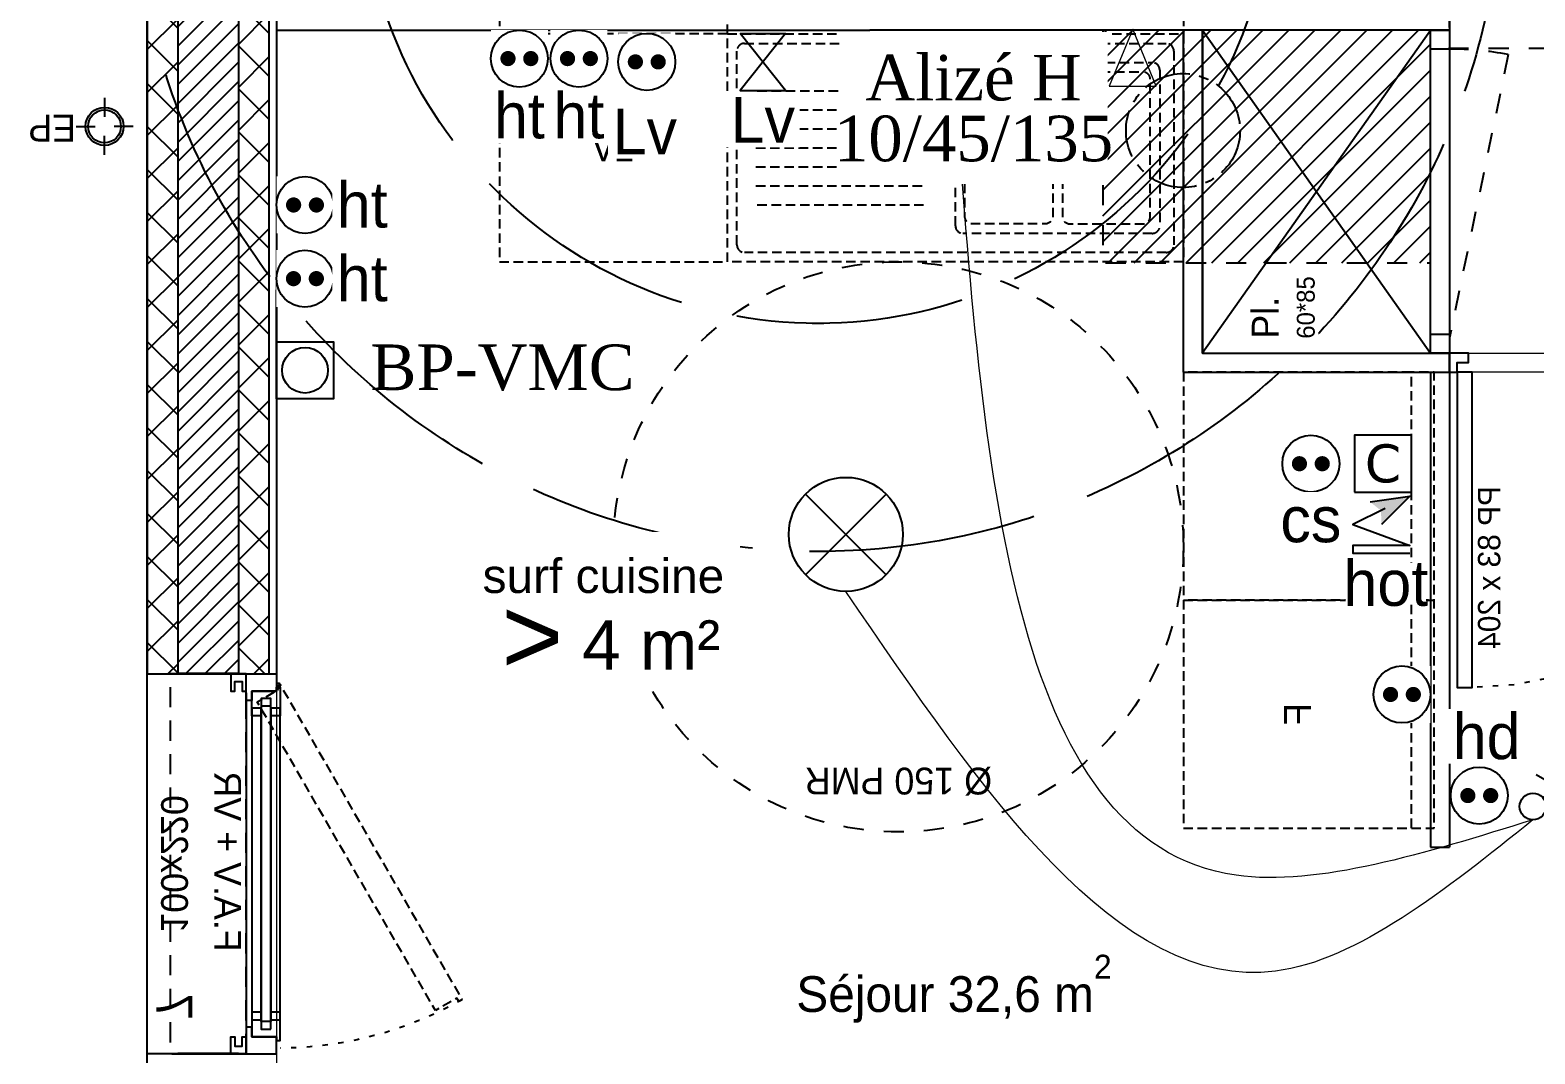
# Model space of a CAD drawing. Header units: centimetres. Extents: x -58072 to 12532, y -30603 to 6224.
# Drawn here: x 10789.5 to 11185.5, y 2738.3 to 3007.7 of the extents above; entities that cross this region are included whole.
import ezdxf

# ---------------------------------------------------------------- set-up
doc = ezdxf.new("R2010")
doc.units = ezdxf.units.CM
for name, pattern in [('ACAD_ISO02W100', [15, 12, -3]), ('prelem_euev', [2, 1.25, -0.25, 0.25, -0.25]), ('Style de ligne -1', [0.41664, 0.20828, -0.20836]), ('Style de ligne -13', [0.147638, 0.098425, -0.049213]), ('Style de ligne -14', [0.147638, 0.098425, -0.049213]), ('Style de ligne -17', [0.347222, 0.20828, -0.138942]), ('Style de ligne -18', [0.164042, 0.054681, -0.109361]), ('Style de ligne -5', [0.20828, 0.069425, -0.138855]), ('VW-01', [0.41656, 0.20828, -0.20828])]:
    doc.linetypes.add(name, pattern=pattern)
for name, color, linetype in [('B Aménagement intérieur', 252, 'Continuous'), ('B Faux plafonds', 252, 'Continuous'), ('B Faux plafonds_Hatch', 9, 'Continuous'), ('B GÈnÈral_Hatch', 252, 'Continuous'), ('B Général', 252, 'Continuous'), ('C ANNOTATIONS-PMR', 252, 'Style de ligne -5'), ('C ANNOTATIONS-prestations', 252, 'Continuous'), ('C ANNOTATIONS-texte', 252, 'Continuous'), ('D SURFACES-shab', 252, 'Continuous'), ('F REMPLISSAGE-vert foncé', 252, 'Continuous'), ('prlm-EAU-EF', 161, 'Continuous'), ('prlm-EAU-EUEV', 25, 'Continuous'), ('prlm-MOD', 7, 'Continuous'), ('prlm-VMC', 93, 'Continuous')]:
    doc.layers.add(name, color=color, linetype=linetype)
doc.layers.add('prlm-ELEC-CFO', color=1, linetype='Continuous', lineweight=25)
doc.layers.add('prlm-ZEROPLOT', color=254, linetype='Continuous', plot=False)
doc.layers.get('prlm-EAU-EUEV').off()
doc.styles.add('Eurostile', font='Eurosti.TTF')
doc.styles.add('Eurostile (bold)', font='Eurostib.TTF')
doc.styles.add('Eurostile (italic)', font='Eurostib.TTF')
doc.styles.add('prlm-elec-cfo', font='comic.ttf', dxfattribs={"height": 12})
doc.styles.add('prlm-sejc', font='arial.ttf', dxfattribs={"height": 20})
doc.styles.add('prlm-vmc', font='pala.ttf', dxfattribs={"height": 14})
doc.styles.get("Standard").update_dxf_attribs({"font": 'isocp.shx', "height": 12})
pattern_1 = [(-45, (0, 0), (5.656854, 5.656854), []), (45, (0, 0), (5.656854, -5.656854), [])]

# ---------------------------------------------------------------- blocks, each defined once
blk = doc.blocks.new('B 60.Lave Vaisselle')
at = {"layer": 'B Général', "linetype": 'Style de ligne -13', "ltscale": 25.4, "flags": 128}
blk.add_lwpolyline([(-30, 30), (-30, 36), (30, 36), (30, 30)], dxfattribs=at)
blk.add_lwpolyline([(-30, 30), (30, 30), (30, -30), (-30, -30)], close=True, dxfattribs=at)
at = {"layer": 'B Général', "insert": (0, 0), "char_height": 7.056, "attachment_point": 5, "line_spacing_factor": 0.894578, "style": 'Eurostile'}
blk.add_mtext('LV', dxfattribs=at)
blk = doc.blocks.new('B 60.Evier 120.60 T3 et +')
at = {"layer": 'B Général', "linetype": 'Style de ligne -13', "ltscale": 25.4}
for p, q in [((-55.5, -2.5), (55.5, -2.5)), ((-57.5, -55.5), (-57.5, -4.5)), ((2, -7.53), (51.79, -7.53)), ((57.5, -4.5), (57.5, -55.5)), ((0, -50.5), (0, -9.53)), ((18.98, -10), (18.98, -10)), ((53.79, -9.53), (53.79, -50.5)), ((-52.12, -15), (-7.88, -15)), ((-52.5, -20), (-7.5, -20)), ((-52.5, -25), (-7.5, -25)), ((-52.5, -30), (-7.5, -30)), ((-52.5, -35), (-7.5, -35)), ((-52.5, -40), (-7.5, -40)), ((25.65, -43.33), (25.65, -43.33)), ((-52.12, -45), (-7.88, -45)), ((9.17, -50), (9.17, -50)), ((51.79, -52.5), (2, -52.5)), ((55.5, -57.5), (-55.5, -57.5))]:
    blk.add_line(p, q, dxfattribs=at)
at = {"layer": 'B Général', "linetype": 'Style de ligne -13', "ltscale": 25.4, "flags": 128}
blk.add_lwpolyline([(-60, 0), (-60, 6), (60, 6), (60, 0)], dxfattribs=at)
blk.add_lwpolyline([(-60, 0), (60, 0), (60, -60), (-60, -60)], close=True, dxfattribs=at)
for points in [[(25.65, -12), (25.65, -48, -0.414212), (23.65, -50), (4.5, -50, -0.198914), (3.09, -49.41, -0.198914), (2.5, -48), (2.5, -12, -0.414214), (4.5, -10)], [(25.65, -12, 0.414212), (23.65, -10), (4.45, -10)], [(28.15, -12), (28.15, -48, 0.414212), (30.15, -50), (49.29, -50, 0.198914), (50.71, -49.41, 0.198914), (51.29, -48), (51.29, -12, 0.414214), (49.29, -10)], [(28.15, -12, -0.414212), (30.15, -10), (49.34, -10)]]:
    blk.add_lwpolyline(points, format="xyb", dxfattribs=at)
at = {"layer": 'B Général', "linetype": 'Style de ligne -13', "ltscale": 25.4}
for centre, start, end in [((-55.5, -4.5), 90, 180), ((55.5, -4.5), 0, 90), ((2, -9.53), 90, 180), ((51.79, -9.53), 0, 90), ((2, -50.5), 180, 270), ((51.79, -50.5), 270, 0), ((-55.5, -55.5), 180, 270), ((55.5, -55.5), 270, 0)]:
    blk.add_arc(centre, 2, start, end, dxfattribs=at)
for centre in [(18.15, -17), (35.65, -17)]:
    blk.add_ellipse(centre, major_axis=(3.54, 0), ratio=1, dxfattribs=at)
blk = doc.blocks.new('B 60.Rond 150_PMR')
at = {"layer": 'B Général', "linetype": 'VW-01', "ltscale": 25.4}
blk.add_circle((0, 0), 75, dxfattribs=at)
at = {"layer": 'B Général', "insert": (-61.5, 0), "char_height": 7.056, "attachment_point": 5, "rotation": 90, "line_spacing_factor": 0.894578, "style": 'Eurostile (italic)'}
blk.add_mtext('Ø 150 PMR', dxfattribs=at)
blk = doc.blocks.new('B 60.Frigo')
at = {"layer": 'B Général', "linetype": 'Style de ligne -13', "ltscale": 25.4, "flags": 128}
blk.add_lwpolyline([(-30, 30), (30, 30), (30, -30), (-30, -30)], close=True, dxfattribs=at)
blk.add_lwpolyline([(30, -30), (30, -36), (-30, -36), (-30, -30)], dxfattribs=at)
at = {"layer": 'B Général', "insert": (0, 0), "char_height": 7.06, "attachment_point": 5, "line_spacing_factor": 0.894578, "style": 'Eurostile'}
blk.add_mtext('F', dxfattribs=at)
blk = doc.blocks.new('B 60.Cuisson')
at = {"layer": 'B Général', "linetype": 'Style de ligne -13', "ltscale": 25.4, "flags": 128}
blk.add_lwpolyline([(-30, 30), (-30, 36), (30, 36), (30, 30)], dxfattribs=at)
blk.add_lwpolyline([(-30, 30), (30, 30), (30, -30), (-30, -30)], close=True, dxfattribs=at)
at = {"layer": 'B Général', "insert": (0, 0), "char_height": 7.06, "attachment_point": 5, "line_spacing_factor": 0.894578, "style": 'Eurostile'}
blk.add_mtext('C', dxfattribs=at)
blk = doc.blocks.new('B 60.PP 80')
at = {"layer": 'B Général', "flags": 128}
blk.add_lwpolyline([(-43, 2.5), (-43, 85.5), (-39, 85.5), (-39, 2.5)], close=True, dxfattribs=at)
at = {"layer": 'B Général', "linetype": 'Style de ligne -18', "ltscale": 25.4, "flags": 128}
blk.add_lwpolyline([(46, 2.5), (45.27, 13.33), (43.1, 23.98), (39.53, 34.26), (34.61, 44), (28.44, 53.03), (21.1, 61.19), (12.74, 68.35), (3.5, 74.38), (-6.47, 79.18), (-17, 82.67), (-27.91, 84.79), (-39, 85.5)], dxfattribs=at)
at = {"layer": 'B Général', "linetype": 'Continuous', "flags": 128}
for points in [[(-45, 2.5), (-43, 2.5), (-43, 0), (-40, 0), (-40, -2.5), (-45, -2.5)], [(48, 2.5), (46, 2.5), (46, 0), (43, 0), (43, -2.5), (48, -2.5), (48, -2.5), (48, -2.5), (48, 1.79), (48, 1.79)]]:
    blk.add_lwpolyline(points, close=True, dxfattribs=at)
at = {"layer": 'C ANNOTATIONS-prestations', "insert": (-37.5, 32.5), "char_height": 5.8796, "attachment_point": 1, "rotation": 90, "line_spacing_factor": 0.894578, "style": 'Eurostile'}
blk.add_mtext('PP 83 x 204', dxfattribs=at)
blk = doc.blocks.new('B 60.PL 60.85')
at = {"layer": 'B Général', "linetype": 'Continuous'}
for p, q in [((-42.5, 42.83), (42.5, -17.27)), ((42.5, 42.73), (-42.5, -17.27))]:
    blk.add_line(p, q, dxfattribs=at)
at = {"layer": 'B Général', "linetype": 'Style de ligne -1', "ltscale": 25.4}
blk.add_line((36.08, -37.76), (-38.5, -22.27), dxfattribs=at)
at = {"layer": 'B Général', "linetype": 'Continuous', "flags": 128}
for points in [[(42.5, -17.27), (42.5, 42.73), (-42.5, 42.73), (-42.5, -17.27)], [(42.5, -17.27), (42.5, -22.27), (-42.5, -22.27), (-42.5, -17.27)], [(-37.5, -17.27), (-37.5, -22.27), (-42.5, -22.27), (-42.5, -17.27)], [(42.5, -17.27), (42.5, -22.27), (37.5, -22.27), (37.5, -17.27)]]:
    blk.add_lwpolyline(points, close=True, dxfattribs=at)
at = {"layer": 'B Général', "linetype": 'Style de ligne -1', "ltscale": 25.4}
blk.add_arc((-47.5, -22.27), 85, 349.5013, 360, dxfattribs=at)
at = {"layer": 'B Général', "insert": (-38.72, 29.74), "char_height": 7.056, "attachment_point": 1, "line_spacing_factor": 0.894578, "style": 'Eurostile'}
blk.add_mtext('Pl.', dxfattribs=at)
at = {"layer": 'C ANNOTATIONS-prestations', "insert": (-38.72, 15.5), "char_height": 4.704, "attachment_point": 4, "line_spacing_factor": 0.894578, "style": 'Eurostile'}
blk.add_mtext('60*85', dxfattribs=at)
blk = doc.blocks.new('B 60.Groupe-35-1')
at = {"layer": 'B Faux plafonds_Hatch', "linetype": 'Continuous'}
h = blk.add_hatch(dxfattribs=at)
h.set_pattern_fill('F_P__SOFFITE', color=256, style=0, pattern_type=2)
h.set_pattern_definition([(45, (0, 0.2205), (-3.5277778, 3.3072917), [])])
h.paths.add_polyline_path([(11158.03, 3007.74), (11071.83, 3007.74), (11071.83, 2946.53), (11158.03, 2946.53)])
at = {"layer": 'B Faux plafonds', "linetype": 'VW-01', "ltscale": 25.4, "flags": 128}
blk.add_lwpolyline([(11158.03, 3007.74), (11071.83, 3007.74), (11071.83, 2946.53), (11158.03, 2946.53)], close=True, dxfattribs=at)
at = {"layer": 'B Général', "linetype": 'Continuous'}
for p, q in [((11163.03, 3077.64), (11163.03, 3007.74)), ((10854.37, 3007.74), (11010.53, 3007.74)), ((11010.53, 3007.74), (11010.53, 3007.74)), ((11093.03, 3007.74), (11010.53, 3007.74)), ((11093.03, 2917.74), (11093.03, 3007.74)), ((11093.03, 2917.74), (11093.03, 3007.74)), ((11163.03, 3007.74), (11098.03, 3007.74)), ((11098.03, 2922.74), (11098.03, 3007.74)), ((11098.03, 2922.74), (11098.03, 3007.74)), ((11098.03, 2922.74), (11163.03, 2922.74)), ((11098.03, 2922.74), (11163.03, 2922.74)), ((11163.03, 2917.74), (11163.03, 2922.74)), ((11093.03, 2917.74), (11163.03, 2917.74)), ((11093.03, 2917.74), (11158.03, 2917.74)), ((11158.03, 2917.74), (11158.03, 2792.74)), ((11158.03, 2917.74), (11158.03, 2792.74)), ((11163.03, 2917.74), (11163.03, 2917.74)), ((11163.03, 2917.74), (11163.03, 2792.74)), ((11163.03, 2917.74), (11163.03, 2792.74)), ((11158.03, 2792.74), (11163.03, 2792.74))]:
    blk.add_line(p, q, dxfattribs=at)
at = {"layer": 'B Général', "linetype": 'VW-01', "ltscale": 25.4, "flags": 128}
blk.add_lwpolyline([(11163.03, 3222.89), (11283.03, 3222.89), (11283.03, 3002.89), (11163.03, 3002.89)], close=True, dxfattribs=at)
at = {"layer": 'D SURFACES-shab', "lineweight": 18, "flags": 128}
for points in [[(11163.03, 3247.39), (11163.03, 3007.74), (11098.03, 3007.74), (11098.03, 2922.74), (11258.04, 2922.74), (11258.04, 2989.74), (11283.05, 2989.74), (11283.04, 3247.39)], [(10854.38, 3007.74), (10854.38, 2346.49), (11431.44, 2346.49), (11431.44, 2634.39), (11341.44, 2634.39), (11341.44, 2917.74), (11093.03, 2917.74), (11093.03, 3007.74)]]:
    blk.add_lwpolyline(points, close=True, dxfattribs=at)
at = {"layer": 'F REMPLISSAGE-vert foncé', "linetype": 'Continuous'}
for p in [(10854.37, 3007.74), (11163.03, 3007.74)]:
    blk.add_line(p, (11010.53, 3007.74), dxfattribs=at)
at = {"layer": 'B Général', "xscale": -1}
for name, p, rotation in [('B 60.Lave Vaisselle', (10943.03, 2976.74), 359.9999999966649), ('B 60.PP 80', (11208.03, 2920.24), 180), ('B 60.Cuisson', (11123.03, 2887.74), 269.9999999966649), ('B 60.Frigo', (11123.03, 2827.74), 89.99999999666491)]:
    blk.add_blockref(name, p, dxfattribs=dict(at, rotation=rotation))
at = {"layer": 'B Général'}
for name, p, rotation in [('B 60.Evier 120.60 T3 et +', (11033.03, 3006.74), 359.9999999966649), ('B 60.PL 60.85', (11140.76, 2965.24), 90)]:
    blk.add_blockref(name, p, dxfattribs=dict(at, rotation=rotation))
at = {"layer": 'C ANNOTATIONS-PMR', "ltscale": 25.4, "rotation": 90}
blk.add_blockref('B 60.Rond 150_PMR', (11018.03, 2871.74), dxfattribs=at)
at = {"layer": 'C ANNOTATIONS-texte', "insert": (11074.15, 2764.4), "char_height": 9.4074, "width": 211.846, "attachment_point": 3, "rotation": 360, "line_spacing_factor": 0.894578, "style": 'Eurostile'}
blk.add_mtext('Séjour 32,6 m{\\H0.6667x;\\S2^ ;}', dxfattribs=at)
blk = doc.blocks.new('B 60.F 100x220 (all. vitrée fixe) + VR')
at = {"layer": 'B Général'}
blk.add_line((45, 9), (-45, 9), dxfattribs=at)
at = {"layer": 'B Général', "linetype": 'Continuous', "lineweight": 35}
for p, q in [((-50, 7), (-50, -9)), ((50, 7), (50, -9))]:
    blk.add_line(p, q, dxfattribs=at)
at = {"layer": 'B Général', "linetype": 'Style de ligne -14', "ltscale": 25.4, "flags": 128}
blk.add_lwpolyline([(-35.69, 65.82), (-36.19, 64.95), (-35.32, 64.45), (-38.57, 58.82), (42.63, 11.94), (45.88, 17.57), (46.75, 17.07), (47.25, 17.93)], close=True, dxfattribs=at)
at = {"layer": 'B Général', "flags": 128}
for points in [[(-43, 10.5), (-43, 9), (-50, 9), (-50, 17), (-45.5, 17), (-45.5, 10.5)], [(-41, 18), (41, 18), (41, 15.5), (-41, 15.5)], [(43, 10.5), (43, 9), (50, 9), (50, 17), (45.5, 17), (45.5, 10.5)], [(-43.5, 15.5), (43.5, 15.5), (43.5, 13), (-43.5, 13)], [(-41, 13), (41, 13), (41, 10.5), (-41, 10.5)], [(-50, 9), (-50, 5), (-45.5, 5), (-45.5, 6), (-48, 6), (-48, 8), (-45.5, 8), (-45.5, 9)], [(50, 9), (50, 5), (45.5, 5), (45.5, 6), (48, 6), (48, 8), (45.5, 8), (45.5, 9)]]:
    blk.add_lwpolyline(points, close=True, dxfattribs=at)
at = {"layer": 'B Général', "linetype": 'Continuous', "flags": 128}
for points in [[(-39, 15.5), (-41.5, 15.5), (-41.5, 13), (-39, 13), (-39, 10.5), (-45.5, 10.5), (-45.5, 17), (-46.5, 17), (-46.5, 18), (-39, 18)], [(39, 15.5), (41.5, 15.5), (41.5, 13), (39, 13), (39, 10.5), (45.5, 10.5), (45.5, 17), (46.5, 17), (46.5, 18), (39, 18)]]:
    blk.add_lwpolyline(points, close=True, dxfattribs=at)
at = {"layer": 'B Général', "linetype": 'Style de ligne -17', "ltscale": 25.4, "flags": 128}
blk.add_lwpolyline([(-50, 9), (50, 9), (50, -11), (-50, -11)], close=True, dxfattribs=at)
at = {"layer": 'B Général', "flags": 128}
blk.add_lwpolyline([(-50, -9), (-50, -17), (50, -17), (50, -9)], dxfattribs=at)
at = {"layer": 'B Général'}
blk.add_circle((47, 17.5), 0.5, dxfattribs=at)
at = {"layer": 'B Général', "linetype": 'Style de ligne -18', "ltscale": 25.4}
blk.add_arc((49, 17.5), 97.5, 150.2938, 179.7062, dxfattribs=at)
at = {"layer": 'B Général', "insert": (-23.11, 7.69), "char_height": 7.056, "attachment_point": 1, "line_spacing_factor": 0.894578, "style": 'Eurostile'}
blk.add_mtext('F.A.V + VR', dxfattribs=at)
at = {"layer": 'C ANNOTATIONS-prestations', "insert": (-41.15, -5.19), "char_height": 9.41, "attachment_point": 1, "rotation": 360, "line_spacing_factor": 0.894578, "style": 'Eurostile (bold)'}
blk.add_mtext('7', dxfattribs=at)
at = {"layer": 'C ANNOTATIONS-prestations', "insert": (0, -6.31), "char_height": 7.056, "width": 100, "attachment_point": 2, "rotation": 360, "line_spacing_factor": 0.894578, "style": 'Eurostile'}
blk.add_mtext('100x220', dxfattribs=at)
blk = doc.blocks.new('B 60.EP')
at = {"layer": 'B Général', "linetype": 'Continuous'}
for p, q in [((0, 7.5), (0, 2.5)), ((-7.5, 0), (-2.5, 0)), ((7.5, 0), (2.5, 0)), ((0, -7.5), (0, -2.5))]:
    blk.add_line(p, q, dxfattribs=at)
at = {"layer": 'B Général', "linetype": 'Continuous', "flags": 128}
for points in [[(-5, 0, -1), (5, 0, -1)], [(-4.33, 0, -1), (4.33, 0, -1)]]:
    blk.add_lwpolyline(points, format="xyb", close=True, dxfattribs=at)
at = {"layer": 'C ANNOTATIONS-prestations', "insert": (7.5, 3.99), "char_height": 7.056, "attachment_point": 1, "line_spacing_factor": 0.894578, "style": 'Eurostile'}
blk.add_mtext('EP', dxfattribs=at)
blk = doc.blocks.new('xi.vp')
at = {"layer": 'prlm-ZEROPLOT', "linetype": 'prelem_euev', "ltscale": 10}
blk.add_circle((0, 0), 15, dxfattribs=at)
blk = doc.blocks.new('xi.be')
at = {"layer": 'prlm-VMC', "color": 0, "linetype": 'ByBlock', "lineweight": 5, "flags": 128}
blk.add_lwpolyline([(-6.17, -15), (6.17, -15), (0, 0)], close=True, dxfattribs=at)
at = {"layer": 'prlm-VMC', "color": 0, "linetype": 'ByBlock', "lineweight": 5}
blk.add_solid([(0, -1), (5.17, -14), (-5.17, -14), (0, -1)], dxfattribs=at)
blk = doc.blocks.new('xi.dchrob')
at = {"layer": 'prlm-MOD', "color": 161}
for p, q in [((8.16, -2.3), (8.16, 2.3)), ((13.38, 1.16), (13.38, -1.16))]:
    blk.add_line(p, q, dxfattribs=at)
for points in [[(0, 10.66), (0, 4.16)], [(4.19, -5.66), (4.19, 5.66)], [(5.77, 7.56), (8.16, 2.38)], [(5.77, -7.26), (8.16, -2.37)], [(0, -4.16), (0, -10.66)]]:
    blk.add_lwpolyline(points, dxfattribs=at)
for points in [[(2.5, 9.16), (4.19, 9.16), (4.19, 5.66), (2.5, 5.66)], [(13.38, -2.37), (8.16, -2.37), (8.16, 2.38), (13.38, 2.38)], [(2.5, -5.66), (4.19, -5.66), (4.19, -9.16), (2.5, -9.16)]]:
    blk.add_lwpolyline(points, close=True, dxfattribs=at)
for centre, radius, start, end in [((0, 7.41), 3.25, 32.579, 90), ((4.65, 7.56), 1.13, 0, 114.0743), ((0, 7.41), 3.25, 270, 327.421), ((0, -7.41), 3.25, 32.579, 90), ((4.65, -7.26), 1.13, 245.9257, 360), ((0, -7.41), 3.25, 270, 327.421)]:
    blk.add_arc(centre, radius, start, end, dxfattribs=at)
at = {"layer": 'prlm-ZEROPLOT', "color": 253, "linetype": 'ACAD_ISO02W100', "ltscale": 5}
for radius in [180, 120]:
    blk.add_circle((13.38, 0), radius, dxfattribs=at)
blk = doc.blocks.new('xi.4m²')
at = {"color": 0}
blk.add_wipeout([(-34.54, 20.54), (34.54, 20.54), (34.54, -20.54), (-34.54, -20.54)], dxfattribs=at).dxf.layer = 'prlm-ELEC-CFO'
at = {"layer": 'prlm-ELEC-CFO', "color": 0, "attachment_point": 6, "line_spacing_factor": 0.8, "style": 'prlm-sejc'}
for s, insert, char_height in [('surf cuisine', (30.36, 8.9), 9), ('4 m²', (29.31, -9.19), 13)]:
    blk.add_mtext(s, dxfattribs=dict(at, insert=insert, char_height=char_height))
at = {"layer": 'prlm-ELEC-CFO', "color": 0, "style": 'prlm-sejc', "flags": 8}
blk.add_attdef('?', (-28.3, -16.79), '', height=20, dxfattribs=at)
blk = doc.blocks.new('xi.ECAP')
at = {"color": 0}
blk.add_wipeout([(-15, 0), (-10.13, 11.06), (0, 15), (10.13, 11.06), (15, 0)], dxfattribs=at).dxf.layer = 'prlm-ELEC-CFO'
at = {"layer": 'prlm-ELEC-CFO', "color": 0, "linetype": 'ByBlock', "lineweight": -2, "flags": 128}
blk.add_lwpolyline([(15, 0, 1), (-15, 0)], format="xyb", close=True, dxfattribs=at)
at = {"layer": 'prlm-ELEC-CFO', "color": 0}
blk.add_lwpolyline([(-10.13, 11.06), (0, 0), (10.13, 11.06)], dxfattribs=at)
blk = doc.blocks.new('xi.PTCE')
at = {"layer": 'prlm-ELEC-CFO', "color": 0}
for points in [[(-10.61, 10.61), (10.61, -10.61)], [(10.61, 10.61), (-10.61, -10.61)]]:
    blk.add_lwpolyline(points, dxfattribs=at)
at = {"layer": 'prlm-ELEC-CFO', "color": 0, "linetype": 'ByBlock'}
blk.add_circle((0, 0), 15, dxfattribs=at)
blk = doc.blocks.new('xi.DA')
at = {"layer": 'prlm-ELEC-CFO', "color": 0}
for points in [[(4.05, 1.39), (-1.17, 4.34)], [(0.61, -1.67), (7.04, 4.05), (1.81, 7.01)]]:
    blk.add_lwpolyline(points, dxfattribs=at)
blk.add_circle((-2, -4), 3.5, dxfattribs=at)
blk = doc.blocks.new('xi.PCHD')
at = {"color": 0, "lineweight": 5}
blk.add_wipeout([(-7.5, -7.5), (7.5, -7.5), (7.5, 7.5), (-7.5, 7.5)], dxfattribs=at).dxf.layer = 'prlm-ELEC-CFO'
at = {"layer": 'prlm-ELEC-CFO', "color": 0, "linetype": 'ByBlock', "lineweight": 5, "const_width": 2}
for points in [[(-4, 0, 1), (-2, 0, 1)], [(2, 0, 1), (4, 0, 1)]]:
    blk.add_lwpolyline(points, format="xyb", close=True, dxfattribs=at)
at = {"layer": 'prlm-ELEC-CFO', "color": 0, "linetype": 'ByBlock', "lineweight": -2}
blk.add_circle((0, 0), 7.5, dxfattribs=at)
blk = doc.blocks.new('xi.PCHT')
at = {"color": 0, "lineweight": 5}
blk.add_wipeout([(-7.5, -7.5), (7.5, -7.5), (7.5, 7.5), (-7.5, 7.5)], dxfattribs=at).dxf.layer = 'prlm-ELEC-CFO'
at = {"layer": 'prlm-ELEC-CFO', "color": 0, "linetype": 'ByBlock', "lineweight": 5, "const_width": 2}
for points in [[(-4, 0, 1), (-2, 0, 1)], [(2, 0, 1), (4, 0, 1)]]:
    blk.add_lwpolyline(points, format="xyb", close=True, dxfattribs=at)
at = {"layer": 'prlm-ELEC-CFO', "color": 0, "linetype": 'ByBlock', "lineweight": -2}
blk.add_circle((0, 0), 7.5, dxfattribs=at)
blk = doc.blocks.new('xi.PC')
at = {"color": 0, "lineweight": 5}
blk.add_wipeout([(-7.5, -7.5), (7.5, -7.5), (7.5, 7.5), (-7.5, 7.5)], dxfattribs=at).dxf.layer = 'prlm-ELEC-CFO'
at = {"layer": 'prlm-ELEC-CFO', "color": 0, "linetype": 'ByBlock', "lineweight": 5, "const_width": 2}
for points in [[(-4, 0, 1), (-2, 0, 1)], [(2, 0, 1), (4, 0, 1)]]:
    blk.add_lwpolyline(points, format="xyb", close=True, dxfattribs=at)
at = {"layer": 'prlm-ELEC-CFO', "color": 0, "linetype": 'ByBlock', "lineweight": -2}
blk.add_circle((0, 0), 7.5, dxfattribs=at)
blk = doc.blocks.new('xi.LV')
at = {"color": 0, "lineweight": 5}
blk.add_wipeout([(-7.5, -7.5), (7.5, -7.5), (7.5, 7.5), (-7.5, 7.5)], dxfattribs=at).dxf.layer = 'prlm-ELEC-CFO'
at = {"layer": 'prlm-ELEC-CFO', "color": 0, "linetype": 'ByBlock', "lineweight": 5, "const_width": 2}
for points in [[(-4, 0, 1), (-2, 0, 1)], [(2, 0, 1), (4, 0, 1)]]:
    blk.add_lwpolyline(points, format="xyb", close=True, dxfattribs=at)
at = {"layer": 'prlm-ELEC-CFO', "color": 0, "linetype": 'ByBlock', "lineweight": -2}
blk.add_circle((0, 0), 7.5, dxfattribs=at)
blk = doc.blocks.new('xi.LVrob')
at = {"layer": 'prlm-EAU-EF', "color": 0}
blk.add_lwpolyline([(-6, 7.5), (6, 7.5), (-6, -7.5), (6, -7.5)], close=True, dxfattribs=at)
blk = doc.blocks.new('xi.SF32')
at = {"layer": 'prlm-ELEC-CFO', "color": 0, "flags": 128}
blk.add_lwpolyline([(-7.5, -7.5), (7.5, -7.5), (7.5, 7.5), (-7.5, 7.5)], close=True, dxfattribs=at)
at = {"layer": 'prlm-ELEC-CFO', "color": 0, "linetype": 'ByBlock', "insert": (0, 0), "char_height": 10, "width": 11.36, "attachment_point": 5}
blk.add_mtext('{\\fVerdana|b0|i0|c0|p34;C}', dxfattribs=at)
blk = doc.blocks.new('xi.PCS')
at = {"color": 0, "lineweight": 5}
blk.add_wipeout([(-7.5, -7.5), (7.5, -7.5), (7.5, 7.5), (-7.5, 7.5)], dxfattribs=at).dxf.layer = 'prlm-ELEC-CFO'
at = {"layer": 'prlm-ELEC-CFO', "color": 0, "linetype": 'ByBlock', "lineweight": 5, "const_width": 2}
for points in [[(-4, 0, 1), (-2, 0, 1)], [(2, 0, 1), (4, 0, 1)]]:
    blk.add_lwpolyline(points, format="xyb", close=True, dxfattribs=at)
at = {"layer": 'prlm-ELEC-CFO', "color": 0, "linetype": 'ByBlock', "lineweight": -2}
blk.add_circle((0, 0), 7.5, dxfattribs=at)
blk = doc.blocks.new('xi.hot')
at = {"layer": 'prlm-ELEC-CFO', "lineweight": 5}
blk.add_hatch(color=0, dxfattribs=at).paths.add_polyline_path([(-3, 6), (-0.1, 3.7), (0, 0), (7.5, 7.5)])
at = {"layer": 'prlm-ELEC-CFO', "color": 0}
for points in [[(0.95, 4.23), (-7.5, 0), (7.5, -5.5), (-7.5, -5.5), (-7.5, -7.5), (7.5, -7.5)], [(-3, 6), (7.5, 7.5), (0, 0)]]:
    blk.add_lwpolyline(points, dxfattribs=at)
blk = doc.blocks.new('xi.bp-vmc-cui')
at = {"layer": 'prlm-VMC', "color": 0, "linetype": 'ByBlock', "lineweight": -2, "flags": 128}
blk.add_lwpolyline([(-7.5, 7.5), (7.5, 7.5), (7.5, -7.5), (-7.5, -7.5)], close=True, dxfattribs=at)
at = {"layer": 'prlm-VMC', "color": 0, "linetype": 'ByBlock', "lineweight": -2}
blk.add_circle((0, 0), 6, dxfattribs=at)

msp = doc.modelspace()

# ---------------------------------------------------------------- hatches: boundary and pattern name
at = {"layer": 'B GÈnÈral_Hatch', "linetype": 'Continuous'}
h = msp.add_hatch(dxfattribs=at)
h.set_pattern_fill('02_ISOLANT', color=256, angle=-90, style=0, pattern_type=2)
h.set_pattern_definition(pattern_1)
h.paths.add_polyline_path([(10828.388, 3395.194), (10820.388, 3395.194), (10820.388, 2838.303), (10828.388, 2838.303)])
h = msp.add_hatch(dxfattribs=at)
h.set_pattern_fill('50_BETON', color=256, style=0, pattern_type=2)
h.set_pattern_definition([(45, (0, 0), (2.4253472, -2.6458333), [])])
h.paths.add_polyline_path([(10844.388, 3395.194), (10828.388, 3395.194), (10828.388, 2838.303), (10844.388, 2838.303)])
h = msp.add_hatch(dxfattribs=at)
h.set_pattern_fill('02_ISOLANT', color=256, angle=-90, style=0, pattern_type=2)
h.set_pattern_definition(pattern_1)
h.paths.add_polyline_path([(10852.388, 3395.194), (10844.388, 3395.194), (10844.388, 2838.303), (10852.388, 2838.303)])

# ---------------------------------------------------------------- linework, layer by layer
at = {"layer": 'B Général', "linetype": 'Continuous'}
for p, q in [((10820.388, 3395.194), (10820.388, 2838.303)), ((10820.388, 3395.194), (10820.388, 2838.303)), ((10828.388, 3395.194), (10828.388, 2838.303)), ((10844.388, 3395.194), (10844.388, 2838.303)), ((10852.388, 3395.194), (10852.388, 2838.303)), ((10852.388, 3395.194), (10852.388, 2838.303)), ((10854.388, 3395.194), (10854.388, 2838.303)), ((10854.388, 3247.389), (10854.388, 2939.389)), ((10854.388, 2921.389), (10854.388, 2939.369)), ((10854.388, 2921.369), (10854.388, 2838.303)), ((10820.388, 2838.303), (10854.388, 2838.303))]:
    msp.add_line(p, q, dxfattribs=at)
at = {"layer": 'B Général', "linetype": 'Continuous', "lineweight": 18}
for p, q in [((10828.388, 3395.194), (10828.388, 2838.303)), ((10844.388, 3395.194), (10844.388, 2838.303))]:
    msp.add_line(p, q, dxfattribs=at)
at = {"layer": 'prlm-ELEC-CFO', "lineweight": 13}
for points in [[(11268.109, 2902.744), (11290.197, 2780.823), (11142.738, 2612.083)], [(11185.003, 2799.898), (11117.275, 2760.092), (11004.204, 2860.036)]]:
    msp.add_spline(points, degree=3, dxfattribs=at)
at = {"layer": 'prlm-ZEROPLOT'}
msp.add_lwpolyline([(10820.388, 3517.389), (11968.445, 3517.389), (11968.445, 2312.491), (10820.388, 2312.491)], close=True, dxfattribs=at)

# ---------------------------------------------------------------- block references
at = {"layer": 'B Aménagement intérieur'}
msp.add_blockref('B 60.Groupe-35-1', (0, 0), dxfattribs=at)
at = {"layer": 'B Général', "rotation": 180}
msp.add_blockref('B 60.EP', (10809.138, 2982.4), dxfattribs=at)
at = {"layer": 'B Général', "xscale": -1, "rotation": 270}
msp.add_blockref('B 60.F 100x220 (all. vitrée fixe) + VR', (10837.388, 2788.303), dxfattribs=at)
at = {"layer": 'prlm-EAU-EUEV'}
msp.add_blockref('xi.vp', (11092.925, 2981.301), dxfattribs=at)
at = {"layer": 'prlm-ELEC-CFO'}
for name, p in [('xi.SF32', (11145.554, 2893.621)), ('xi.PTCE', (11004.204, 2875.036)), ('xi.DA', (11187.003, 2807.398))]:
    msp.add_blockref(name, p, dxfattribs=at)
at = {"layer": 'prlm-MOD', "rotation": 180}
msp.add_blockref('xi.dchrob', (11010.242, 3050.552), dxfattribs=at)
at = {"layer": 'prlm-VMC'}
for name, p in [('xi.be', (11079.702, 3007.962)), ('xi.bp-vmc-cui', (10861.888, 2918.21))]:
    msp.add_blockref(name, p, dxfattribs=at)

# ---------------------------------------------------------------- texts
at = {"layer": 'prlm-VMC', "insert": (10879.123, 2925.001), "char_height": 12, "attachment_point": 1, "style": 'prlm-vmc'}
msp.add_mtext_dynamic_manual_height_columns('BP-VMC', width=101.12978, gutter_width=50, heights=[0], dxfattribs=at)

# ---------------------------------------------------------------- next in the draw order: block references
at = {"layer": 'prlm-ELEC-CFO'}
for name, p in [('xi.PCHT', (10918.304, 3000.244)), ('xi.LV', (10951.824, 2999.377)), ('xi.PCHT', (10861.888, 2961.715)), ('xi.PCHT', (10861.869, 2942.327))]:
    msp.add_blockref(name, p, dxfattribs=at)
at = {"layer": 'prlm-ELEC-CFO', "rotation": 180}
msp.add_blockref('xi.ECAP', (11033.034, 3006.744), dxfattribs=at)
at = {"layer": 'prlm-ELEC-CFO'}
msp.add_blockref('xi.4m²', (10941.849, 2855.138), dxfattribs=at).add_auto_attribs({'?': '>'})

# ---------------------------------------------------------------- next in the draw order: texts
at = {"layer": 'prlm-EAU-EF', "lineweight": 20, "insert": (10982.352, 2984.095), "char_height": 12, "attachment_point": 5, "line_spacing_factor": 0.8, "style": 'prlm-elec-cfo', "bg_fill": 3, "box_fill_scale": 1.1, "bg_fill_color": 256, "bg_fill_transparency": 0}
msp.add_mtext('Lv', dxfattribs=at)

# ---------------------------------------------------------------- next in the draw order: linework, layer by layer
at = {"layer": 'prlm-ELEC-CFO', "lineweight": 13}
msp.add_spline([(11185.003, 2799.898), (11106.874, 2785.327), (11033.034, 2992.824)], degree=3, dxfattribs=at)

# ---------------------------------------------------------------- next in the draw order: block references
at = {"layer": 'prlm-EAU-EF'}
msp.add_blockref('xi.LVrob', (10982.352, 2999.377), dxfattribs=at)

# ---------------------------------------------------------------- next in the draw order: texts
at = {"layer": 'prlm-ELEC-CFO', "lineweight": 20, "char_height": 12, "attachment_point": 5, "line_spacing_factor": 0.8, "style": 'prlm-elec-cfo', "bg_fill": 3, "box_fill_scale": 1.1, "bg_fill_color": 256, "bg_fill_transparency": 0}
for insert in [(10918.304, 2985.167), (10876.964, 2961.7), (10876.945, 2942.312)]:
    msp.add_mtext('ht', dxfattribs=dict(at, insert=insert))

# ---------------------------------------------------------------- next in the draw order: block references
at = {"layer": 'prlm-ELEC-CFO'}
for name, p in [('xi.PCHT', (10933.97, 3000.244)), ('xi.PCS', (11126.562, 2893.621)), ('xi.PC', (11150.534, 2832.9)), ('xi.PCHD', (11170.877, 2806.292))]:
    msp.add_blockref(name, p, dxfattribs=at)

# ---------------------------------------------------------------- next in the draw order: texts
at = {"layer": 'prlm-VMC', "ltscale": 25, "insert": (11037.808, 2987.14), "char_height": 12, "width": 58.61474, "attachment_point": 5, "line_spacing_factor": 0.8, "style": 'prlm-vmc', "bg_fill": 2}
msp.add_mtext('Alizé H 10/45/135', dxfattribs=at)

# ---------------------------------------------------------------- next in the draw order: texts
at = {"layer": 'prlm-ELEC-CFO', "lineweight": 20, "char_height": 12, "attachment_point": 5, "line_spacing_factor": 0.8, "style": 'prlm-elec-cfo', "bg_fill": 3, "box_fill_scale": 1.1, "bg_fill_color": 256, "bg_fill_transparency": 0}
for s, insert in [('ht', (10933.97, 2985.167)), ('cs', (11126.562, 2878.876)), ('hd', (11172.821, 2821.792))]:
    msp.add_mtext(s, dxfattribs=dict(at, insert=insert))

# ---------------------------------------------------------------- next in the draw order: block references
at = {"layer": 'prlm-ELEC-CFO'}
msp.add_blockref('xi.hot', (11145.129, 2877.591), dxfattribs=at)

# ---------------------------------------------------------------- next in the draw order: texts
at = {"layer": 'prlm-ELEC-CFO', "lineweight": 20, "insert": (10951.313, 2981.082), "char_height": 12, "attachment_point": 5, "line_spacing_factor": 0.8, "style": 'prlm-elec-cfo', "bg_fill": 3, "box_fill_scale": 1.1, "bg_fill_color": 256, "bg_fill_transparency": 0}
msp.add_mtext('Lv', dxfattribs=at)

# ---------------------------------------------------------------- next in the draw order: texts
at = {"layer": 'prlm-ELEC-CFO', "lineweight": 20, "insert": (11146.288, 2868.217), "char_height": 12, "attachment_point": 2, "line_spacing_factor": 0.8, "style": 'prlm-elec-cfo', "bg_fill": 3, "box_fill_scale": 0.95, "bg_fill_color": 256, "bg_fill_transparency": 0}
msp.add_mtext('hot', dxfattribs=at)

doc.saveas('drawing.dxf')
